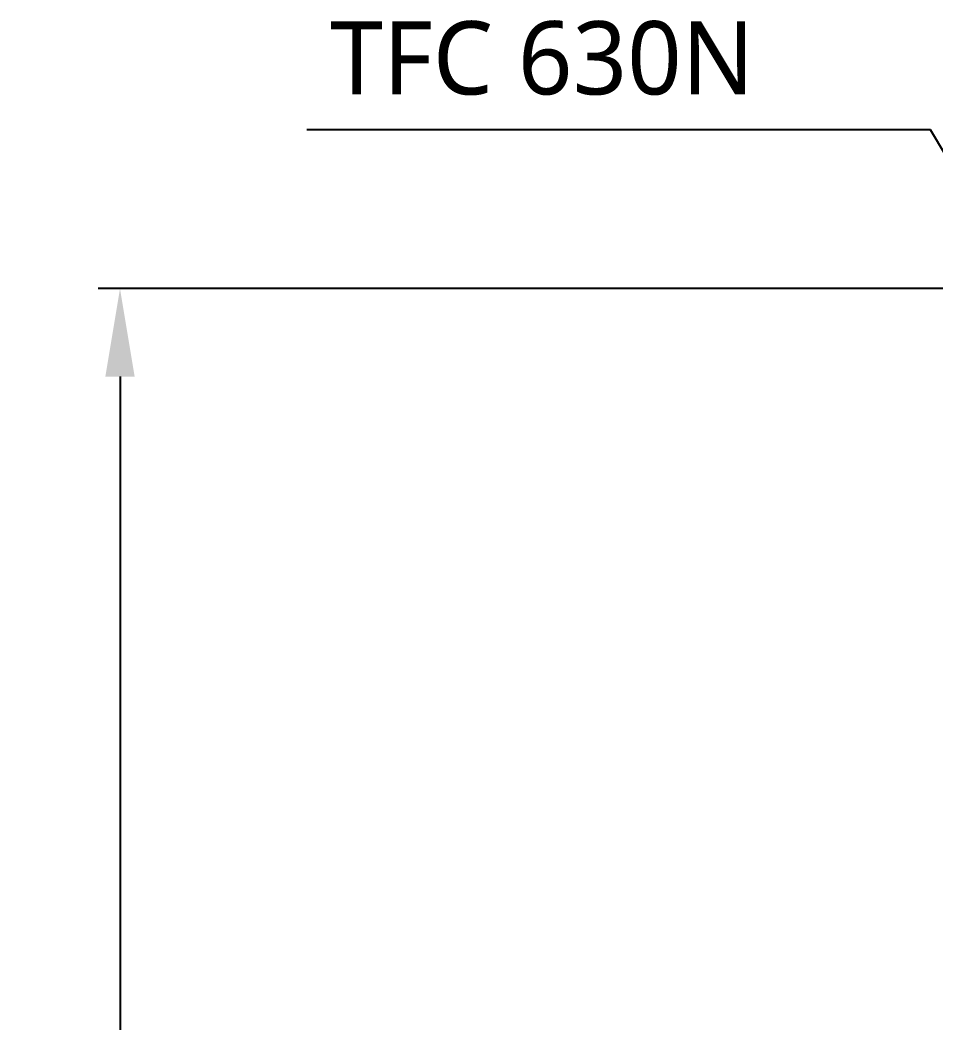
# Model space of a CAD drawing. Extents: x -4358 to 1981, y -50 to 2478.
# Drawn here: x -4357.6 to -4107.8, y 622.4 to 896.1 of the extents above; entities that cross this region are included whole.
import ezdxf

# ---------------------------------------------------------------- set-up
doc = ezdxf.new("R2010")
doc.units = 0
doc.header["$LTSCALE"] = 20
doc.header["$MEASUREMENT"] = 0
doc.layers.get('0').update_dxf_attribs({"linetype": 'CONTINUOUS'})
doc.layers.get('DEFPOINTS').update_dxf_attribs({"linetype": 'CONTINUOUS'})
doc.layers.add('2', color=2, linetype='CONTINUOUS')
doc.styles.add('ROMANS', font='NanumGothic.ttf', dxfattribs={"height": 10.144927})
doc.styles.get("Standard").update_dxf_attribs({"font": 'NanumGothic.ttf'})
doc.dimstyles.get("Standard").update_dxf_attribs({"dimtxt": 2.7, "dimasz": 2.5, "dimexe": 1.5, "dimexo": 1.5, "dimgap": 1.5, "dimtad": 1, "dimdec": 0, "dimlfac": 10, "dimzin": 0, "dimdsep": 46, "dimtxsty": 'Standard', "dimcen": 0, "dimclrt": 2, "dimadec": 0, "dimazin": 0, "dimtfac": 1, "dimtdec": 0, "dimtmove": 0, "dimatfit": 3, "dimfxl": 0, "dimtolj": 1, "dimtzin": 0, "dimarcsym": 0})

# ---------------------------------------------------------------- blocks, each defined once
blk = doc.blocks.new('*D64')
at = {"color": 3, "lineweight": -2}
for p, q in [((-3950.7, 822.85), (-4336.36, 822.85)), ((-4330.36, 798.85), (-4330.36, 585.3)), ((-4330.36, 321.62), (-4330.36, 535.17)), ((-4108.87, 297.62), (-4336.36, 297.62))]:
    blk.add_line(p, q, dxfattribs=at)
at = {"color": 3}
for points in [[(-4334.36, 798.85), (-4326.36, 798.85), (-4330.36, 822.85)], [(-4334.36, 321.62), (-4326.36, 321.62), (-4330.36, 297.62)]]:
    blk.add_solid(points, dxfattribs=at)
at = {"layer": 'DEFPOINTS', "color": 0}
for p in [(-3948.9, 822.85), (-4330.36, 297.62), (-4107.07, 297.62)]:
    blk.add_point(p, dxfattribs=at)
at = {"color": 2, "insert": (-4330.36, 560.24), "char_height": 24, "attachment_point": 5}
blk.add_mtext('\\A1;520', dxfattribs=at)

msp = doc.modelspace()

# ---------------------------------------------------------------- texts
at = {"layer": '2', "ltscale": 1.2, "insert": (-4273.06, 885.7), "char_height": 20, "attachment_point": 4, "style": 'ROMANS'}
msp.add_mtext('TFC 630N', dxfattribs=at)

# ---------------------------------------------------------------- dimensions: what is measured, and where the dimension line sits
dim = msp.add_linear_dim(base=(-4330.36, 297.62), p1=(-3948.9, 822.85), p2=(-4107.07, 297.62), angle=90, text='520', dimstyle='Standard', override={"dimscale": 1.2, "dimtxt": 20, "dimasz": 20, "dimexe": 5, "dimgap": 10, "dimtih": 1, "dimtoh": 1, "dimlfac": 1, "dimzin": 12, "dimclrd": 3, "dimclre": 3, "dimazin": 2, "dimarcsym": 1})
dim.commit()
dim.dimension.update_dxf_attribs({"geometry": '*D64', "text_midpoint": (-4330.36, 560.24), "dimtype": 160})

# ---------------------------------------------------------------- leaders
msp.add_leader([(-4024.03, 722.27), (-4109.31, 866.23), (-4279.37, 866.23)], dimstyle='Standard', override={"dimscale": 1.2, "dimtxt": 20, "dimasz": 20, "dimexe": 5, "dimgap": 10, "dimtad": 0, "dimtoh": 1, "dimlfac": 1, "dimzin": 12, "dimclrd": 3, "dimclre": 3, "dimazin": 2, "dimarcsym": 1})

doc.saveas('drawing.dxf')
